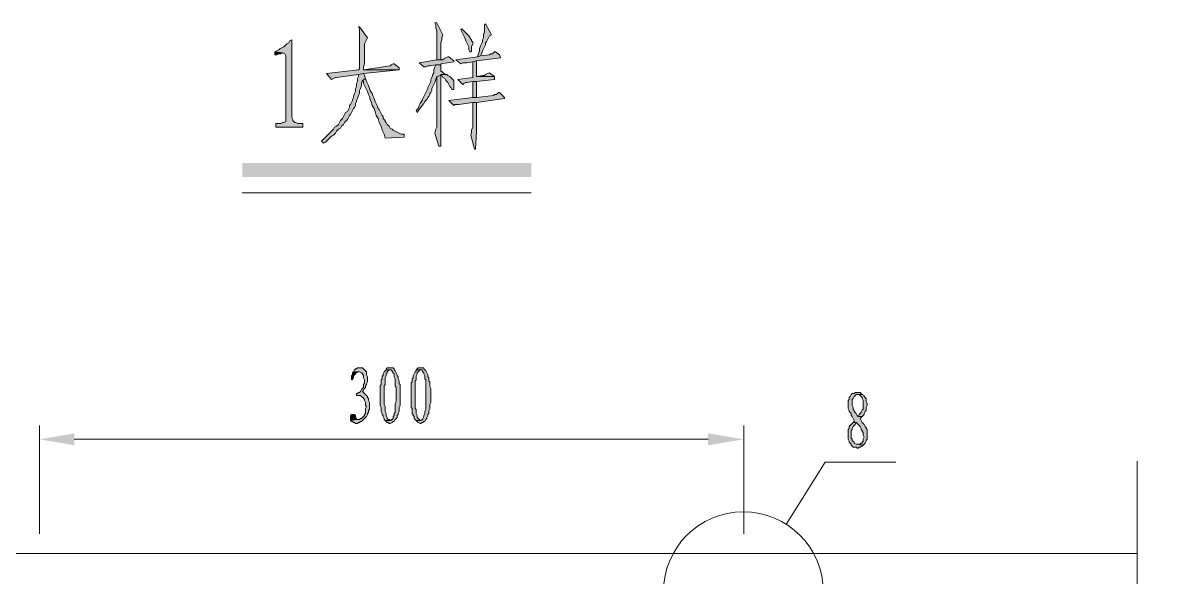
# Model space of a CAD drawing. Header units: inches. Extents: x 20 to 409, y 5 to 283.
# Drawn here: x 126.22 to 175.18, y 119.84 to 143.44 of the extents above; entities that cross this region are included whole.
import ezdxf

# ---------------------------------------------------------------- set-up
doc = ezdxf.new("R2010")
doc.units = ezdxf.units.IN
doc.header["$MEASUREMENT"] = 0
doc.layers.add('C00-00-00', color=7, linetype='Continuous')

msp = doc.modelspace()

# ---------------------------------------------------------------- hatches: boundary and pattern name
at = {"layer": 'C00-00-00'}
h = msp.add_hatch(color=0, dxfattribs=at)
h.dxf.hatch_style = 2
h.paths.add_polyline_path([(140.556, 143.274), (140.513, 143.274), (140.556, 143.189), (140.556, 141.496), (140.513, 141.453), (139.159, 141.284), (139.37, 141.03), (139.455, 141.072), (139.54, 141.115), (139.582, 141.115), (140.513, 141.242), (140.725, 141.284), (142.249, 141.453), (140.725, 141.453), (140.725, 141.496), (140.725, 141.58), (140.767, 141.707), (140.767, 142.554), (140.81, 142.639), (140.852, 142.723), (140.894, 142.808)])
h = msp.add_hatch(color=0, dxfattribs=at)
h.dxf.hatch_style = 2
h.paths.add_polyline_path([(143.858, 143.443), (143.773, 143.443), (143.815, 143.358), (143.815, 143.231), (143.858, 143.104), (143.858, 141.877), (144.027, 141.877), (144.027, 142.3), (144.027, 142.342), (144.027, 142.596), (144.069, 142.723), (144.069, 142.808), (144.112, 142.935)])
h = msp.add_hatch(color=0, dxfattribs=at)
h.dxf.hatch_style = 2
h.paths.add_polyline_path([(144.916, 143.189), (144.874, 143.147), (144.916, 143.062), (144.958, 142.977), (145.001, 142.893), (145.043, 142.808), (145.085, 142.681), (145.128, 142.596), (145.17, 142.512), (145.212, 142.427), (145.212, 142.3), (145.255, 142.215), (145.297, 142.215), (145.339, 142.258), (145.339, 142.427), (145.382, 142.554), (145.382, 142.639), (145.339, 142.681), (145.339, 142.723), (145.255, 142.808), (145.255, 142.85), (145.212, 142.893), (145.17, 142.935), (145.085, 143.02), (145.001, 143.104)])
h = msp.add_hatch(color=0, dxfattribs=at)
h.dxf.hatch_style = 2
h.paths.add_polyline_path([(145.932, 143.401), (145.89, 143.358), (145.89, 143.062), (145.847, 142.935), (145.847, 142.808), (145.805, 142.723), (145.805, 142.639), (145.763, 142.554), (145.72, 142.469), (145.678, 142.342), (145.678, 142.258), (145.636, 142.131), (145.593, 142.004), (145.72, 142.046), (145.763, 142.131), (145.805, 142.258), (145.847, 142.342), (145.89, 142.427), (145.932, 142.512), (145.932, 142.596), (145.974, 142.639), (146.017, 142.723), (146.059, 142.808), (146.101, 142.893), (146.186, 142.935)])
h = msp.add_hatch(color=0, dxfattribs=at)
h.dxf.hatch_style = 2
h.paths.add_polyline_path([(137.677, 142.723), (137.592, 142.681), (137.55, 142.596), (137.465, 142.554), (137.381, 142.469), (137.338, 142.427), (137.254, 142.385), (137.169, 142.342), (137.127, 142.3), (137.042, 142.258), (136.957, 142.215), (137.296, 142.173), (137.381, 142.131), (137.423, 142.046), (137.423, 139.252), (137.338, 139.21), (137.296, 139.21), (137.211, 139.167), (137, 139.167), (137, 138.998), (138.143, 138.998), (138.143, 139.167), (137.931, 139.167), (137.846, 139.21), (137.804, 139.21), (137.719, 139.294), (137.719, 139.337), (137.677, 139.421)])
h = msp.add_hatch(color=0, dxfattribs=at)
h.dxf.hatch_style = 2
h.paths.add_polyline_path([(136.957, 142.215), (136.957, 142.088), (137.042, 142.088), (137.127, 142.131), (137.211, 142.131), (137.296, 142.173)])
h = msp.add_hatch(color=0, dxfattribs=at)
h.dxf.hatch_style = 2
h.paths.add_polyline_path([(144.366, 142.004), (144.323, 142.004), (144.239, 141.961), (144.154, 141.919), (144.112, 141.877), (143.858, 141.877), (143.096, 141.75), (143.307, 141.58), (143.392, 141.58), (143.477, 141.623), (143.561, 141.623), (143.815, 141.665), (144.027, 141.665), (144.027, 141.707), (144.577, 141.792), (144.577, 141.834)])
h = msp.add_hatch(color=0, dxfattribs=at)
h.dxf.hatch_style = 2
h.paths.add_polyline_path([(146.355, 142.215), (146.313, 142.215), (146.228, 142.131), (146.144, 142.131), (146.101, 142.088), (145.72, 142.046), (145.593, 142.004), (144.662, 141.877), (144.874, 141.707), (144.958, 141.75), (145.128, 141.75), (145.382, 141.792), (145.551, 141.834), (146.567, 141.961), (146.525, 142.088)])
h = msp.add_hatch(color=0, dxfattribs=at)
h.dxf.hatch_style = 2
h.paths.add_polyline_path([(142.037, 141.707), (141.995, 141.707), (141.91, 141.665), (141.868, 141.623), (140.725, 141.453), (142.249, 141.453), (142.249, 141.538)])
h = msp.add_hatch(color=0, dxfattribs=at)
h.dxf.hatch_style = 2
h.paths.add_polyline_path([(144.027, 141.665), (143.815, 141.665), (143.773, 141.58), (143.731, 141.453), (143.731, 141.326), (143.688, 141.242), (143.646, 141.115), (143.604, 141.03), (143.604, 140.945), (143.561, 140.861), (143.519, 140.776), (143.477, 140.691), (143.477, 140.649), (143.434, 140.564), (143.392, 140.48), (143.35, 140.395), (143.307, 140.31), (143.265, 140.226), (143.223, 140.141), (143.138, 140.014), (143.096, 139.929), (143.053, 139.802), (142.969, 139.718), (143.011, 139.633), (143.096, 139.76), (143.18, 139.845), (143.223, 139.929), (143.307, 140.014), (143.35, 140.099), (143.434, 140.183), (143.477, 140.268), (143.519, 140.31), (143.561, 140.395), (143.561, 140.437), (143.604, 140.48), (143.646, 140.564), (143.646, 140.649), (143.688, 140.734), (143.731, 140.818), (143.773, 140.903), (143.815, 141.03), (143.858, 141.157), (144.027, 141.199), (144.027, 141.242), (144.281, 141.242), (144.154, 141.284), (144.069, 141.369), (144.027, 141.369), (144.027, 141.453)])
h = msp.add_hatch(color=0, dxfattribs=at)
h.dxf.hatch_style = 2
h.paths.add_polyline_path([(145.551, 141.834), (145.382, 141.792), (145.382, 141.115), (144.747, 141.03), (144.958, 140.818), (145.001, 140.861), (145.085, 140.903), (145.128, 140.903), (145.382, 140.945), (145.551, 140.945), (146.313, 141.03), (146.313, 141.157), (145.551, 141.157)])
h = msp.add_hatch(color=0, dxfattribs=at)
h.dxf.hatch_style = 2
h.paths.add_polyline_path([(140.725, 141.284), (140.513, 141.242), (140.513, 141.157), (140.471, 141.072), (140.471, 140.945), (140.429, 140.861), (140.429, 140.734), (140.386, 140.649), (140.386, 140.522), (140.344, 140.437), (140.302, 140.31), (140.302, 140.268), (140.259, 140.183), (140.259, 140.141), (140.217, 140.056), (140.175, 139.972), (140.132, 139.929), (140.132, 139.845), (140.09, 139.76), (140.048, 139.675), (139.963, 139.633), (139.921, 139.548), (139.878, 139.464), (139.836, 139.379), (139.751, 139.294), (139.709, 139.21), (139.667, 139.125), (139.582, 139.04), (139.497, 138.998), (139.455, 138.913), (139.37, 138.829), (139.286, 138.744), (139.201, 138.659), (139.116, 138.575), (139.032, 138.49), (138.947, 138.405), (139.032, 138.321), (139.116, 138.363), (139.201, 138.448), (139.286, 138.532), (139.37, 138.617), (139.455, 138.659), (139.54, 138.744), (139.582, 138.829), (139.667, 138.913), (139.751, 138.956), (139.794, 139.04), (139.878, 139.125), (139.921, 139.21), (139.963, 139.252), (140.048, 139.337), (140.09, 139.421), (140.132, 139.506), (140.175, 139.548), (140.217, 139.633), (140.259, 139.718), (140.302, 139.802), (140.344, 139.845), (140.386, 139.929), (140.386, 140.014), (140.429, 140.099), (140.429, 140.141), (140.471, 140.226), (140.513, 140.353), (140.556, 140.437), (140.556, 140.564), (140.598, 140.649), (140.64, 140.776), (140.64, 140.861), (140.683, 140.988), (140.81, 141.072), (140.767, 141.199)])
h = msp.add_hatch(color=0, dxfattribs=at)
h.dxf.hatch_style = 2
h.paths.add_polyline_path([(140.81, 141.072), (140.683, 140.988), (140.725, 140.945), (140.725, 140.861), (140.767, 140.776), (140.81, 140.691), (140.852, 140.607), (140.894, 140.522), (140.937, 140.395), (140.979, 140.31), (141.021, 140.183), (141.064, 140.056), (141.106, 139.929), (141.191, 139.802), (141.233, 139.675), (141.275, 139.506), (141.36, 139.379), (141.402, 139.21), (141.487, 139.04), (141.529, 138.871), (141.614, 138.702), (141.656, 138.532), (142.461, 138.575), (142.461, 138.702), (142.418, 138.702), (142.334, 138.702), (142.249, 138.744), (142.164, 138.786), (142.08, 138.829), (141.995, 138.871), (141.953, 138.913), (141.868, 138.956), (141.826, 139.04), (141.741, 139.125), (141.699, 139.21), (141.656, 139.252), (141.656, 139.294), (141.614, 139.337), (141.572, 139.379), (141.572, 139.464), (141.529, 139.506), (141.487, 139.591), (141.445, 139.675), (141.402, 139.76), (141.36, 139.802), (141.318, 139.929), (141.275, 140.014), (141.233, 140.099), (141.191, 140.226), (141.148, 140.31), (141.106, 140.437), (141.021, 140.564), (140.979, 140.649), (140.937, 140.776), (140.852, 140.945)])
h = msp.add_hatch(color=0, dxfattribs=at)
h.dxf.hatch_style = 2
h.paths.add_polyline_path([(144.027, 141.199), (143.858, 141.157), (143.858, 138.998), (143.815, 138.913), (143.773, 138.744), (143.942, 138.194), (144.027, 138.194), (144.027, 138.998)])
h = msp.add_hatch(color=0, dxfattribs=at)
h.dxf.hatch_style = 2
h.paths.add_polyline_path([(144.281, 141.242), (144.027, 141.242), (144.069, 141.199), (144.112, 141.115), (144.196, 141.072), (144.239, 140.988), (144.323, 140.903), (144.366, 140.818), (144.408, 140.734), (144.45, 140.691), (144.493, 140.607), (144.577, 140.607), (144.577, 140.691), (144.577, 140.988), (144.535, 141.03), (144.45, 141.115), (144.408, 141.157), (144.323, 141.199)])
h = msp.add_hatch(color=0, dxfattribs=at)
h.dxf.hatch_style = 2
h.paths.add_polyline_path([(146.101, 141.326), (146.017, 141.284), (145.932, 141.242), (145.89, 141.199), (145.805, 141.199), (145.551, 141.157), (146.313, 141.157)])
h = msp.add_hatch(color=0, dxfattribs=at)
h.dxf.hatch_style = 2
h.paths.add_polyline_path([(145.551, 140.945), (145.382, 140.945), (145.382, 140.903), (145.382, 140.268), (145.551, 140.268)])
h = msp.add_hatch(color=0, dxfattribs=at)
h.dxf.hatch_style = 2
h.paths.add_polyline_path([(146.525, 140.48), (146.482, 140.48), (146.398, 140.395), (146.313, 140.395), (146.271, 140.353), (145.551, 140.268), (145.382, 140.268), (144.366, 140.141), (144.577, 139.929), (144.62, 139.972), (144.789, 139.972), (145.382, 140.056), (145.551, 140.056), (146.736, 140.226), (146.736, 140.268)])
h = msp.add_hatch(color=0, dxfattribs=at)
h.dxf.hatch_style = 2
h.paths.add_polyline_path([(145.551, 140.056), (145.382, 140.056), (145.382, 140.014), (145.382, 138.998), (145.339, 138.871), (145.339, 138.786), (145.297, 138.659), (145.466, 138.067), (145.509, 138.067), (145.551, 138.829)])
h = msp.add_hatch(color=0, dxfattribs=at)
h.dxf.hatch_style = 2
h.paths.add_polyline_path([(135.56, 137.474), (135.56, 136.881), (147.879, 137.474)])
h = msp.add_hatch(color=0, dxfattribs=at)
h.dxf.hatch_style = 2
h.paths.add_polyline_path([(135.56, 136.881), (147.879, 137.474), (147.879, 136.881)])
h = msp.add_hatch(color=0, dxfattribs=at)
h.dxf.hatch_style = 2
h.paths.add_polyline_path([(140.556, 128.753), (140.471, 128.753), (140.429, 128.711), (140.386, 128.711), (140.344, 128.669), (140.302, 128.584), (140.556, 128.584), (140.64, 128.542), (140.683, 128.499), (140.683, 128.457), (140.725, 128.457), (140.725, 128.33), (140.767, 128.245), (140.767, 128.118), (140.725, 128.034), (140.725, 127.907), (140.683, 127.864), (140.64, 127.822), (140.598, 127.737), (140.556, 127.695), (140.513, 127.695), (140.471, 127.653), (140.429, 127.653), (140.429, 127.568), (140.598, 127.568), (140.64, 127.526), (140.683, 127.483), (140.725, 127.483), (140.725, 127.441), (140.767, 127.399), (140.767, 127.356), (140.81, 127.272), (140.81, 127.145), (140.852, 127.102), (140.81, 127.018), (140.81, 126.806), (140.767, 126.764), (140.767, 126.721), (140.725, 126.679), (140.683, 126.637), (140.64, 126.594), (140.598, 126.594), (140.556, 126.552), (140.429, 126.552), (140.175, 126.51), (140.217, 126.467), (140.259, 126.467), (140.302, 126.425), (140.344, 126.425), (140.386, 126.383), (140.471, 126.383), (140.513, 126.425), (140.556, 126.425), (140.598, 126.467), (140.64, 126.467), (140.683, 126.51), (140.725, 126.552), (140.81, 126.637), (140.852, 126.679), (140.894, 126.764), (140.894, 126.806), (140.937, 126.848), (140.937, 126.933), (140.979, 126.975), (140.979, 127.272), (140.937, 127.356), (140.937, 127.441), (140.894, 127.483), (140.894, 127.526), (140.852, 127.568), (140.81, 127.61), (140.767, 127.653), (140.725, 127.695), (140.683, 127.737), (140.725, 127.78), (140.767, 127.864), (140.81, 127.907), (140.81, 127.991), (140.852, 128.034), (140.852, 128.076), (140.894, 128.161), (140.894, 128.372), (140.852, 128.457), (140.852, 128.584), (140.81, 128.626), (140.767, 128.669), (140.725, 128.711), (140.683, 128.753)])
h = msp.add_hatch(color=0, dxfattribs=at)
h.dxf.hatch_style = 2
h.paths.add_polyline_path([(140.302, 128.584), (140.259, 128.542), (140.259, 128.457), (140.217, 128.415), (140.217, 128.245), (140.259, 128.245), (140.259, 128.288), (140.302, 128.33), (140.302, 128.415), (140.344, 128.457), (140.386, 128.499), (140.386, 128.542), (140.429, 128.542), (140.471, 128.584), (140.513, 128.584)])
h = msp.add_hatch(color=0, dxfattribs=at)
h.dxf.hatch_style = 2
h.paths.add_polyline_path([(141.699, 128.669), (141.656, 128.626), (141.614, 128.584), (141.572, 128.499), (141.572, 128.415), (141.529, 128.415), (141.529, 128.288), (141.487, 128.245), (141.487, 128.034), (141.445, 127.991), (141.445, 127.145), (141.487, 127.06), (141.487, 127.018), (141.487, 126.933), (141.487, 126.891), (141.529, 126.806), (141.529, 126.764), (141.572, 126.721), (141.572, 126.679), (141.614, 126.594), (141.614, 126.552), (141.656, 126.51), (141.868, 126.51), (141.826, 126.552), (141.783, 126.552), (141.741, 126.594), (141.741, 126.637), (141.699, 126.721), (141.699, 126.806), (141.656, 126.891), (141.656, 127.102), (141.614, 127.187), (141.614, 127.991), (141.656, 128.034), (141.656, 128.33), (141.699, 128.415), (141.699, 128.499), (141.741, 128.542), (141.741, 128.584), (141.783, 128.626), (141.826, 128.669), (141.868, 128.669)])
h = msp.add_hatch(color=0, dxfattribs=at)
h.dxf.hatch_style = 2
h.paths.add_polyline_path([(141.868, 128.753), (141.741, 128.753), (141.699, 128.711), (141.699, 128.669), (141.868, 128.669), (141.91, 128.669), (141.953, 128.626), (141.953, 128.584), (141.995, 128.542), (142.037, 128.499), (142.037, 128.372), (142.08, 128.288), (142.08, 127.991), (142.122, 127.907), (142.122, 127.568), (142.122, 127.314), (142.08, 127.229), (142.08, 126.848), (142.037, 126.806), (142.037, 126.721), (141.995, 126.679), (141.995, 126.594), (141.953, 126.552), (141.91, 126.552), (141.91, 126.51), (141.656, 126.51), (141.699, 126.467), (141.741, 126.425), (141.783, 126.425), (141.826, 126.383), (141.868, 126.383), (141.953, 126.425), (141.995, 126.467), (142.037, 126.467), (142.08, 126.552), (142.122, 126.594), (142.164, 126.637), (142.164, 126.721), (142.207, 126.764), (142.207, 126.806), (142.249, 126.891), (142.249, 127.06), (142.291, 127.145), (142.291, 128.034), (142.249, 128.076), (142.249, 128.203), (142.207, 128.288), (142.207, 128.372), (142.164, 128.415), (142.164, 128.457), (142.122, 128.542), (142.08, 128.626), (142.037, 128.669), (142.037, 128.711), (141.995, 128.753)])
h = msp.add_hatch(color=0, dxfattribs=at)
h.dxf.hatch_style = 2
h.paths.add_polyline_path([(142.969, 128.669), (142.969, 128.626), (142.926, 128.584), (142.884, 128.499), (142.842, 128.415), (142.842, 128.33), (142.799, 128.288), (142.799, 128.161), (142.757, 128.118), (142.757, 127.06), (142.799, 127.018), (142.799, 126.933), (142.799, 126.806), (142.842, 126.764), (142.842, 126.721), (142.884, 126.679), (142.884, 126.594), (142.926, 126.552), (142.969, 126.51), (143.138, 126.51), (143.096, 126.552), (143.053, 126.594), (143.011, 126.637), (143.011, 126.721), (142.969, 126.806), (142.969, 126.975), (142.926, 127.018), (142.926, 128.203), (142.969, 128.245), (142.969, 128.415), (143.011, 128.499), (143.011, 128.542), (143.053, 128.584), (143.096, 128.626), (143.138, 128.669), (143.18, 128.669)])
h = msp.add_hatch(color=0, dxfattribs=at)
h.dxf.hatch_style = 2
h.paths.add_polyline_path([(143.18, 128.753), (143.053, 128.753), (143.011, 128.711), (142.969, 128.669), (143.223, 128.669), (143.223, 128.626), (143.265, 128.584), (143.307, 128.542), (143.307, 128.499), (143.35, 128.415), (143.35, 128.288), (143.392, 128.245), (143.392, 127.568), (143.392, 126.975), (143.35, 126.891), (143.35, 126.806), (143.307, 126.721), (143.307, 126.679), (143.265, 126.594), (143.265, 126.552), (143.223, 126.552), (143.18, 126.51), (142.969, 126.51), (143.011, 126.467), (143.053, 126.425), (143.138, 126.383), (143.18, 126.383), (143.223, 126.425), (143.265, 126.425), (143.307, 126.467), (143.35, 126.467), (143.392, 126.552), (143.434, 126.594), (143.434, 126.637), (143.477, 126.721), (143.477, 126.764), (143.519, 126.806), (143.519, 126.933), (143.561, 127.018), (143.561, 127.187), (143.604, 127.272), (143.604, 127.864), (143.561, 127.949), (143.561, 128.161), (143.519, 128.203), (143.519, 128.33), (143.477, 128.372), (143.477, 128.457), (143.434, 128.542), (143.392, 128.626), (143.35, 128.669), (143.307, 128.711), (143.307, 128.753), (143.265, 128.753)])
h = msp.add_hatch(color=0, dxfattribs=at)
h.dxf.hatch_style = 2
h.paths.add_polyline_path([(161.807, 127.695), (161.68, 127.695), (161.638, 127.653), (161.553, 127.653), (161.511, 127.61), (161.468, 127.526), (161.426, 127.483), (161.426, 127.399), (161.384, 127.356), (161.384, 127.018), (161.426, 126.933), (161.426, 126.891), (161.468, 126.848), (161.511, 126.806), (161.511, 126.721), (161.553, 126.679), (161.595, 126.594), (161.638, 126.51), (161.638, 126.467), (161.595, 126.425), (161.722, 126.425), (161.765, 126.383), (161.807, 126.34), (161.849, 126.298), (161.892, 126.256), (161.934, 126.171), (161.934, 126.129), (161.976, 126.086), (161.976, 126.044), (162.019, 126.002), (162.019, 125.875), (162.061, 125.79), (162.019, 125.705), (162.019, 125.621), (161.976, 125.578), (161.976, 125.536), (161.934, 125.536), (161.892, 125.494), (161.765, 125.494), (162.019, 125.451), (162.061, 125.494), (162.103, 125.536), (162.146, 125.621), (162.146, 125.663), (162.188, 125.705), (162.188, 126.129), (162.146, 126.171), (162.146, 126.213), (162.103, 126.256), (162.061, 126.34), (162.019, 126.383), (161.976, 126.425), (161.934, 126.51), (161.892, 126.594), (161.934, 126.637), (161.976, 126.679), (161.807, 126.679), (161.765, 126.721), (161.722, 126.806), (161.68, 126.848), (161.638, 126.891), (161.638, 126.933), (161.595, 126.975), (161.595, 127.06), (161.553, 127.145), (161.553, 127.399), (161.595, 127.441), (161.638, 127.526), (161.68, 127.568), (161.722, 127.61), (161.976, 127.61), (161.934, 127.653), (161.892, 127.695)])
h = msp.add_hatch(color=0, dxfattribs=at)
h.dxf.hatch_style = 2
h.paths.add_polyline_path([(161.976, 127.61), (161.807, 127.61), (161.849, 127.61), (161.892, 127.568), (161.934, 127.526), (161.976, 127.483), (161.976, 127.441), (162.019, 127.356), (162.019, 126.975), (161.976, 126.975), (161.976, 126.933), (161.934, 126.848), (161.892, 126.806), (161.849, 126.764), (161.807, 126.679), (161.976, 126.679), (162.019, 126.721), (162.061, 126.764), (162.061, 126.806), (162.103, 126.891), (162.146, 126.933), (162.146, 127.06), (162.188, 127.145), (162.188, 127.229), (162.146, 127.314), (162.146, 127.441), (162.103, 127.483), (162.061, 127.526), (162.061, 127.568)])
h = msp.add_hatch(color=0, dxfattribs=at)
h.dxf.hatch_style = 2
h.paths.add_polyline_path([(140.259, 126.764), (140.217, 126.764), (140.175, 126.721), (140.175, 126.51), (140.429, 126.552), (140.429, 126.594), (140.386, 126.637), (140.386, 126.721), (140.344, 126.764)])
h = msp.add_hatch(color=0, dxfattribs=at)
h.dxf.hatch_style = 2
h.paths.add_polyline_path([(161.595, 126.425), (161.553, 126.383), (161.511, 126.34), (161.468, 126.298), (161.426, 126.256), (161.426, 126.171), (161.384, 126.129), (161.384, 125.705), (161.426, 125.621), (161.426, 125.578), (161.468, 125.536), (161.511, 125.494), (161.511, 125.451), (161.553, 125.409), (161.595, 125.367), (161.722, 125.367), (161.765, 125.324), (161.807, 125.324), (161.849, 125.367), (161.892, 125.367), (161.934, 125.409), (161.976, 125.409), (162.019, 125.451), (161.765, 125.494), (161.722, 125.494), (161.638, 125.536), (161.638, 125.578), (161.595, 125.621), (161.553, 125.621), (161.553, 125.705), (161.511, 125.748), (161.511, 126.086), (161.553, 126.129), (161.553, 126.171), (161.595, 126.256), (161.638, 126.298), (161.68, 126.34), (161.722, 126.425)])
h = msp.add_hatch(color=0, dxfattribs=at)
h.dxf.hatch_style = 2
h.paths.add_polyline_path([(128.406, 125.959), (128.406, 125.451), (126.924, 125.705)])
h = msp.add_hatch(color=0, dxfattribs=at)
h.dxf.hatch_style = 2
h.paths.add_polyline_path([(155.415, 125.959), (155.415, 125.451), (156.939, 125.705)])

# ---------------------------------------------------------------- linework, layer by layer
at = {"layer": 'C00-00-00', "color": 0, "lineweight": 0}
for points in [[(140.556, 143.274), (140.513, 143.274), (140.556, 143.189), (140.556, 141.496), (140.513, 141.453), (139.159, 141.284), (139.37, 141.03), (139.455, 141.072), (139.54, 141.115), (139.582, 141.115), (140.513, 141.242), (140.725, 141.284), (142.249, 141.453), (140.725, 141.453), (140.725, 141.496), (140.725, 141.58), (140.767, 141.707), (140.767, 142.554), (140.81, 142.639), (140.852, 142.723), (140.894, 142.808)], [(143.858, 143.443), (143.773, 143.443), (143.815, 143.358), (143.815, 143.231), (143.858, 143.104), (143.858, 141.877), (144.027, 141.877), (144.027, 142.3), (144.027, 142.342), (144.027, 142.596), (144.069, 142.723), (144.069, 142.808), (144.112, 142.935)], [(144.916, 143.189), (144.874, 143.147), (144.916, 143.062), (144.958, 142.977), (145.001, 142.893), (145.043, 142.808), (145.085, 142.681), (145.128, 142.596), (145.17, 142.512), (145.212, 142.427), (145.212, 142.3), (145.255, 142.215), (145.297, 142.215), (145.339, 142.258), (145.339, 142.427), (145.382, 142.554), (145.382, 142.639), (145.339, 142.681), (145.339, 142.723), (145.255, 142.808), (145.255, 142.85), (145.212, 142.893), (145.17, 142.935), (145.085, 143.02), (145.001, 143.104)], [(145.932, 143.401), (145.89, 143.358), (145.89, 143.062), (145.847, 142.935), (145.847, 142.808), (145.805, 142.723), (145.805, 142.639), (145.763, 142.554), (145.72, 142.469), (145.678, 142.342), (145.678, 142.258), (145.636, 142.131), (145.593, 142.004), (145.72, 142.046), (145.763, 142.131), (145.805, 142.258), (145.847, 142.342), (145.89, 142.427), (145.932, 142.512), (145.932, 142.596), (145.974, 142.639), (146.017, 142.723), (146.059, 142.808), (146.101, 142.893), (146.186, 142.935)], [(137.677, 142.723), (137.592, 142.681), (137.55, 142.596), (137.465, 142.554), (137.381, 142.469), (137.338, 142.427), (137.254, 142.385), (137.169, 142.342), (137.127, 142.3), (137.042, 142.258), (136.957, 142.215), (137.296, 142.173), (137.381, 142.131), (137.423, 142.046), (137.423, 139.252), (137.338, 139.21), (137.296, 139.21), (137.211, 139.167), (137, 139.167), (137, 138.998), (138.143, 138.998), (138.143, 139.167), (137.931, 139.167), (137.846, 139.21), (137.804, 139.21), (137.719, 139.294), (137.719, 139.337), (137.677, 139.421)], [(136.957, 142.215), (136.957, 142.088), (137.042, 142.088), (137.127, 142.131), (137.211, 142.131), (137.296, 142.173)], [(144.366, 142.004), (144.323, 142.004), (144.239, 141.961), (144.154, 141.919), (144.112, 141.877), (143.858, 141.877), (143.096, 141.75), (143.307, 141.58), (143.392, 141.58), (143.477, 141.623), (143.561, 141.623), (143.815, 141.665), (144.027, 141.665), (144.027, 141.707), (144.577, 141.792), (144.577, 141.834)], [(146.355, 142.215), (146.313, 142.215), (146.228, 142.131), (146.144, 142.131), (146.101, 142.088), (145.72, 142.046), (145.593, 142.004), (144.662, 141.877), (144.874, 141.707), (144.958, 141.75), (145.128, 141.75), (145.382, 141.792), (145.551, 141.834), (146.567, 141.961), (146.525, 142.088)], [(142.037, 141.707), (141.995, 141.707), (141.91, 141.665), (141.868, 141.623), (140.725, 141.453), (142.249, 141.453), (142.249, 141.538)], [(144.027, 141.665), (143.815, 141.665), (143.773, 141.58), (143.731, 141.453), (143.731, 141.326), (143.688, 141.242), (143.646, 141.115), (143.604, 141.03), (143.604, 140.945), (143.561, 140.861), (143.519, 140.776), (143.477, 140.691), (143.477, 140.649), (143.434, 140.564), (143.392, 140.48), (143.35, 140.395), (143.307, 140.31), (143.265, 140.226), (143.223, 140.141), (143.138, 140.014), (143.096, 139.929), (143.053, 139.802), (142.969, 139.718), (143.011, 139.633), (143.096, 139.76), (143.18, 139.845), (143.223, 139.929), (143.307, 140.014), (143.35, 140.099), (143.434, 140.183), (143.477, 140.268), (143.519, 140.31), (143.561, 140.395), (143.561, 140.437), (143.604, 140.48), (143.646, 140.564), (143.646, 140.649), (143.688, 140.734), (143.731, 140.818), (143.773, 140.903), (143.815, 141.03), (143.858, 141.157), (144.027, 141.199), (144.027, 141.242), (144.281, 141.242), (144.154, 141.284), (144.069, 141.369), (144.027, 141.369), (144.027, 141.453)], [(145.551, 141.834), (145.382, 141.792), (145.382, 141.115), (144.747, 141.03), (144.958, 140.818), (145.001, 140.861), (145.085, 140.903), (145.128, 140.903), (145.382, 140.945), (145.551, 140.945), (146.313, 141.03), (146.313, 141.157), (145.551, 141.157)], [(140.725, 141.284), (140.513, 141.242), (140.513, 141.157), (140.471, 141.072), (140.471, 140.945), (140.429, 140.861), (140.429, 140.734), (140.386, 140.649), (140.386, 140.522), (140.344, 140.437), (140.302, 140.31), (140.302, 140.268), (140.259, 140.183), (140.259, 140.141), (140.217, 140.056), (140.175, 139.972), (140.132, 139.929), (140.132, 139.845), (140.09, 139.76), (140.048, 139.675), (139.963, 139.633), (139.921, 139.548), (139.878, 139.464), (139.836, 139.379), (139.751, 139.294), (139.709, 139.21), (139.667, 139.125), (139.582, 139.04), (139.497, 138.998), (139.455, 138.913), (139.37, 138.829), (139.286, 138.744), (139.201, 138.659), (139.116, 138.575), (139.032, 138.49), (138.947, 138.405), (139.032, 138.321), (139.116, 138.363), (139.201, 138.448), (139.286, 138.532), (139.37, 138.617), (139.455, 138.659), (139.54, 138.744), (139.582, 138.829), (139.667, 138.913), (139.751, 138.956), (139.794, 139.04), (139.878, 139.125), (139.921, 139.21), (139.963, 139.252), (140.048, 139.337), (140.09, 139.421), (140.132, 139.506), (140.175, 139.548), (140.217, 139.633), (140.259, 139.718), (140.302, 139.802), (140.344, 139.845), (140.386, 139.929), (140.386, 140.014), (140.429, 140.099), (140.429, 140.141), (140.471, 140.226), (140.513, 140.353), (140.556, 140.437), (140.556, 140.564), (140.598, 140.649), (140.64, 140.776), (140.64, 140.861), (140.683, 140.988), (140.81, 141.072), (140.767, 141.199)], [(140.81, 141.072), (140.683, 140.988), (140.725, 140.945), (140.725, 140.861), (140.767, 140.776), (140.81, 140.691), (140.852, 140.607), (140.894, 140.522), (140.937, 140.395), (140.979, 140.31), (141.021, 140.183), (141.064, 140.056), (141.106, 139.929), (141.191, 139.802), (141.233, 139.675), (141.275, 139.506), (141.36, 139.379), (141.402, 139.21), (141.487, 139.04), (141.529, 138.871), (141.614, 138.702), (141.656, 138.532), (142.461, 138.575), (142.461, 138.702), (142.418, 138.702), (142.334, 138.702), (142.249, 138.744), (142.164, 138.786), (142.08, 138.829), (141.995, 138.871), (141.953, 138.913), (141.868, 138.956), (141.826, 139.04), (141.741, 139.125), (141.699, 139.21), (141.656, 139.252), (141.656, 139.294), (141.614, 139.337), (141.572, 139.379), (141.572, 139.464), (141.529, 139.506), (141.487, 139.591), (141.445, 139.675), (141.402, 139.76), (141.36, 139.802), (141.318, 139.929), (141.275, 140.014), (141.233, 140.099), (141.191, 140.226), (141.148, 140.31), (141.106, 140.437), (141.021, 140.564), (140.979, 140.649), (140.937, 140.776), (140.852, 140.945)], [(144.027, 141.199), (143.858, 141.157), (143.858, 138.998), (143.815, 138.913), (143.773, 138.744), (143.942, 138.194), (144.027, 138.194), (144.027, 138.998)], [(144.281, 141.242), (144.027, 141.242), (144.069, 141.199), (144.112, 141.115), (144.196, 141.072), (144.239, 140.988), (144.323, 140.903), (144.366, 140.818), (144.408, 140.734), (144.45, 140.691), (144.493, 140.607), (144.577, 140.607), (144.577, 140.691), (144.577, 140.988), (144.535, 141.03), (144.45, 141.115), (144.408, 141.157), (144.323, 141.199)], [(146.101, 141.326), (146.017, 141.284), (145.932, 141.242), (145.89, 141.199), (145.805, 141.199), (145.551, 141.157), (146.313, 141.157)], [(145.551, 140.945), (145.382, 140.945), (145.382, 140.903), (145.382, 140.268), (145.551, 140.268)], [(146.525, 140.48), (146.482, 140.48), (146.398, 140.395), (146.313, 140.395), (146.271, 140.353), (145.551, 140.268), (145.382, 140.268), (144.366, 140.141), (144.577, 139.929), (144.62, 139.972), (144.789, 139.972), (145.382, 140.056), (145.551, 140.056), (146.736, 140.226), (146.736, 140.268)], [(145.551, 140.056), (145.382, 140.056), (145.382, 140.014), (145.382, 138.998), (145.339, 138.871), (145.339, 138.786), (145.297, 138.659), (145.466, 138.067), (145.509, 138.067), (145.551, 138.829)], [(140.556, 128.753), (140.471, 128.753), (140.429, 128.711), (140.386, 128.711), (140.344, 128.669), (140.302, 128.584), (140.556, 128.584), (140.64, 128.542), (140.683, 128.499), (140.683, 128.457), (140.725, 128.457), (140.725, 128.33), (140.767, 128.245), (140.767, 128.118), (140.725, 128.034), (140.725, 127.907), (140.683, 127.864), (140.64, 127.822), (140.598, 127.737), (140.556, 127.695), (140.513, 127.695), (140.471, 127.653), (140.429, 127.653), (140.429, 127.568), (140.598, 127.568), (140.64, 127.526), (140.683, 127.483), (140.725, 127.483), (140.725, 127.441), (140.767, 127.399), (140.767, 127.356), (140.81, 127.272), (140.81, 127.145), (140.852, 127.102), (140.81, 127.018), (140.81, 126.806), (140.767, 126.764), (140.767, 126.721), (140.725, 126.679), (140.683, 126.637), (140.64, 126.594), (140.598, 126.594), (140.556, 126.552), (140.429, 126.552), (140.175, 126.51), (140.217, 126.467), (140.259, 126.467), (140.302, 126.425), (140.344, 126.425), (140.386, 126.383), (140.471, 126.383), (140.513, 126.425), (140.556, 126.425), (140.598, 126.467), (140.64, 126.467), (140.683, 126.51), (140.725, 126.552), (140.81, 126.637), (140.852, 126.679), (140.894, 126.764), (140.894, 126.806), (140.937, 126.848), (140.937, 126.933), (140.979, 126.975), (140.979, 127.272), (140.937, 127.356), (140.937, 127.441), (140.894, 127.483), (140.894, 127.526), (140.852, 127.568), (140.81, 127.61), (140.767, 127.653), (140.725, 127.695), (140.683, 127.737), (140.725, 127.78), (140.767, 127.864), (140.81, 127.907), (140.81, 127.991), (140.852, 128.034), (140.852, 128.076), (140.894, 128.161), (140.894, 128.372), (140.852, 128.457), (140.852, 128.584), (140.81, 128.626), (140.767, 128.669), (140.725, 128.711), (140.683, 128.753)], [(140.302, 128.584), (140.259, 128.542), (140.259, 128.457), (140.217, 128.415), (140.217, 128.245), (140.259, 128.245), (140.259, 128.288), (140.302, 128.33), (140.302, 128.415), (140.344, 128.457), (140.386, 128.499), (140.386, 128.542), (140.429, 128.542), (140.471, 128.584), (140.513, 128.584)], [(141.699, 128.669), (141.656, 128.626), (141.614, 128.584), (141.572, 128.499), (141.572, 128.415), (141.529, 128.415), (141.529, 128.288), (141.487, 128.245), (141.487, 128.034), (141.445, 127.991), (141.445, 127.145), (141.487, 127.06), (141.487, 127.018), (141.487, 126.933), (141.487, 126.891), (141.529, 126.806), (141.529, 126.764), (141.572, 126.721), (141.572, 126.679), (141.614, 126.594), (141.614, 126.552), (141.656, 126.51), (141.868, 126.51), (141.826, 126.552), (141.783, 126.552), (141.741, 126.594), (141.741, 126.637), (141.699, 126.721), (141.699, 126.806), (141.656, 126.891), (141.656, 127.102), (141.614, 127.187), (141.614, 127.991), (141.656, 128.034), (141.656, 128.33), (141.699, 128.415), (141.699, 128.499), (141.741, 128.542), (141.741, 128.584), (141.783, 128.626), (141.826, 128.669), (141.868, 128.669)], [(141.868, 128.753), (141.741, 128.753), (141.699, 128.711), (141.699, 128.669), (141.868, 128.669), (141.91, 128.669), (141.953, 128.626), (141.953, 128.584), (141.995, 128.542), (142.037, 128.499), (142.037, 128.372), (142.08, 128.288), (142.08, 127.991), (142.122, 127.907), (142.122, 127.568), (142.122, 127.314), (142.08, 127.229), (142.08, 126.848), (142.037, 126.806), (142.037, 126.721), (141.995, 126.679), (141.995, 126.594), (141.953, 126.552), (141.91, 126.552), (141.91, 126.51), (141.656, 126.51), (141.699, 126.467), (141.741, 126.425), (141.783, 126.425), (141.826, 126.383), (141.868, 126.383), (141.953, 126.425), (141.995, 126.467), (142.037, 126.467), (142.08, 126.552), (142.122, 126.594), (142.164, 126.637), (142.164, 126.721), (142.207, 126.764), (142.207, 126.806), (142.249, 126.891), (142.249, 127.06), (142.291, 127.145), (142.291, 128.034), (142.249, 128.076), (142.249, 128.203), (142.207, 128.288), (142.207, 128.372), (142.164, 128.415), (142.164, 128.457), (142.122, 128.542), (142.08, 128.626), (142.037, 128.669), (142.037, 128.711), (141.995, 128.753)], [(142.969, 128.669), (142.969, 128.626), (142.926, 128.584), (142.884, 128.499), (142.842, 128.415), (142.842, 128.33), (142.799, 128.288), (142.799, 128.161), (142.757, 128.118), (142.757, 127.06), (142.799, 127.018), (142.799, 126.933), (142.799, 126.806), (142.842, 126.764), (142.842, 126.721), (142.884, 126.679), (142.884, 126.594), (142.926, 126.552), (142.969, 126.51), (143.138, 126.51), (143.096, 126.552), (143.053, 126.594), (143.011, 126.637), (143.011, 126.721), (142.969, 126.806), (142.969, 126.975), (142.926, 127.018), (142.926, 128.203), (142.969, 128.245), (142.969, 128.415), (143.011, 128.499), (143.011, 128.542), (143.053, 128.584), (143.096, 128.626), (143.138, 128.669), (143.18, 128.669)], [(143.18, 128.753), (143.053, 128.753), (143.011, 128.711), (142.969, 128.669), (143.223, 128.669), (143.223, 128.626), (143.265, 128.584), (143.307, 128.542), (143.307, 128.499), (143.35, 128.415), (143.35, 128.288), (143.392, 128.245), (143.392, 127.568), (143.392, 126.975), (143.35, 126.891), (143.35, 126.806), (143.307, 126.721), (143.307, 126.679), (143.265, 126.594), (143.265, 126.552), (143.223, 126.552), (143.18, 126.51), (142.969, 126.51), (143.011, 126.467), (143.053, 126.425), (143.138, 126.383), (143.18, 126.383), (143.223, 126.425), (143.265, 126.425), (143.307, 126.467), (143.35, 126.467), (143.392, 126.552), (143.434, 126.594), (143.434, 126.637), (143.477, 126.721), (143.477, 126.764), (143.519, 126.806), (143.519, 126.933), (143.561, 127.018), (143.561, 127.187), (143.604, 127.272), (143.604, 127.864), (143.561, 127.949), (143.561, 128.161), (143.519, 128.203), (143.519, 128.33), (143.477, 128.372), (143.477, 128.457), (143.434, 128.542), (143.392, 128.626), (143.35, 128.669), (143.307, 128.711), (143.307, 128.753), (143.265, 128.753)], [(161.807, 127.695), (161.68, 127.695), (161.638, 127.653), (161.553, 127.653), (161.511, 127.61), (161.468, 127.526), (161.426, 127.483), (161.426, 127.399), (161.384, 127.356), (161.384, 127.018), (161.426, 126.933), (161.426, 126.891), (161.468, 126.848), (161.511, 126.806), (161.511, 126.721), (161.553, 126.679), (161.595, 126.594), (161.638, 126.51), (161.638, 126.467), (161.595, 126.425), (161.722, 126.425), (161.765, 126.383), (161.807, 126.34), (161.849, 126.298), (161.892, 126.256), (161.934, 126.171), (161.934, 126.129), (161.976, 126.086), (161.976, 126.044), (162.019, 126.002), (162.019, 125.875), (162.061, 125.79), (162.019, 125.705), (162.019, 125.621), (161.976, 125.578), (161.976, 125.536), (161.934, 125.536), (161.892, 125.494), (161.765, 125.494), (162.019, 125.451), (162.061, 125.494), (162.103, 125.536), (162.146, 125.621), (162.146, 125.663), (162.188, 125.705), (162.188, 126.129), (162.146, 126.171), (162.146, 126.213), (162.103, 126.256), (162.061, 126.34), (162.019, 126.383), (161.976, 126.425), (161.934, 126.51), (161.892, 126.594), (161.934, 126.637), (161.976, 126.679), (161.807, 126.679), (161.765, 126.721), (161.722, 126.806), (161.68, 126.848), (161.638, 126.891), (161.638, 126.933), (161.595, 126.975), (161.595, 127.06), (161.553, 127.145), (161.553, 127.399), (161.595, 127.441), (161.638, 127.526), (161.68, 127.568), (161.722, 127.61), (161.976, 127.61), (161.934, 127.653), (161.892, 127.695)], [(161.976, 127.61), (161.807, 127.61), (161.849, 127.61), (161.892, 127.568), (161.934, 127.526), (161.976, 127.483), (161.976, 127.441), (162.019, 127.356), (162.019, 126.975), (161.976, 126.975), (161.976, 126.933), (161.934, 126.848), (161.892, 126.806), (161.849, 126.764), (161.807, 126.679), (161.976, 126.679), (162.019, 126.721), (162.061, 126.764), (162.061, 126.806), (162.103, 126.891), (162.146, 126.933), (162.146, 127.06), (162.188, 127.145), (162.188, 127.229), (162.146, 127.314), (162.146, 127.441), (162.103, 127.483), (162.061, 127.526), (162.061, 127.568)], [(140.259, 126.764), (140.217, 126.764), (140.175, 126.721), (140.175, 126.51), (140.429, 126.552), (140.429, 126.594), (140.386, 126.637), (140.386, 126.721), (140.344, 126.764)], [(161.595, 126.425), (161.553, 126.383), (161.511, 126.34), (161.468, 126.298), (161.426, 126.256), (161.426, 126.171), (161.384, 126.129), (161.384, 125.705), (161.426, 125.621), (161.426, 125.578), (161.468, 125.536), (161.511, 125.494), (161.511, 125.451), (161.553, 125.409), (161.595, 125.367), (161.722, 125.367), (161.765, 125.324), (161.807, 125.324), (161.849, 125.367), (161.892, 125.367), (161.934, 125.409), (161.976, 125.409), (162.019, 125.451), (161.765, 125.494), (161.722, 125.494), (161.638, 125.536), (161.638, 125.578), (161.595, 125.621), (161.553, 125.621), (161.553, 125.705), (161.511, 125.748), (161.511, 126.086), (161.553, 126.129), (161.553, 126.171), (161.595, 126.256), (161.638, 126.298), (161.68, 126.34), (161.722, 126.425)]]:
    msp.add_lwpolyline(points, close=True, dxfattribs=at)
for points in [[(135.56, 136.204), (147.879, 136.204)], [(126.924, 121.684), (126.924, 126.298)], [(156.939, 121.684), (156.939, 126.298)], [(155.415, 125.705), (128.406, 125.705)], [(160.41, 124.732), (158.759, 122.107)], [(160.41, 124.732), (163.416, 124.732)], [(173.703, 124.774), (173.703, 119.101), (175.184, 118.593), (172.221, 116.604), (173.703, 116.096), (173.703, 108.349)], [(173.703, 120.837), (114.309, 120.837)]]:
    msp.add_lwpolyline(points, dxfattribs=at)
msp.add_circle((156.918, 119.207), 3.408, dxfattribs=at)

doc.saveas('drawing.dxf')
